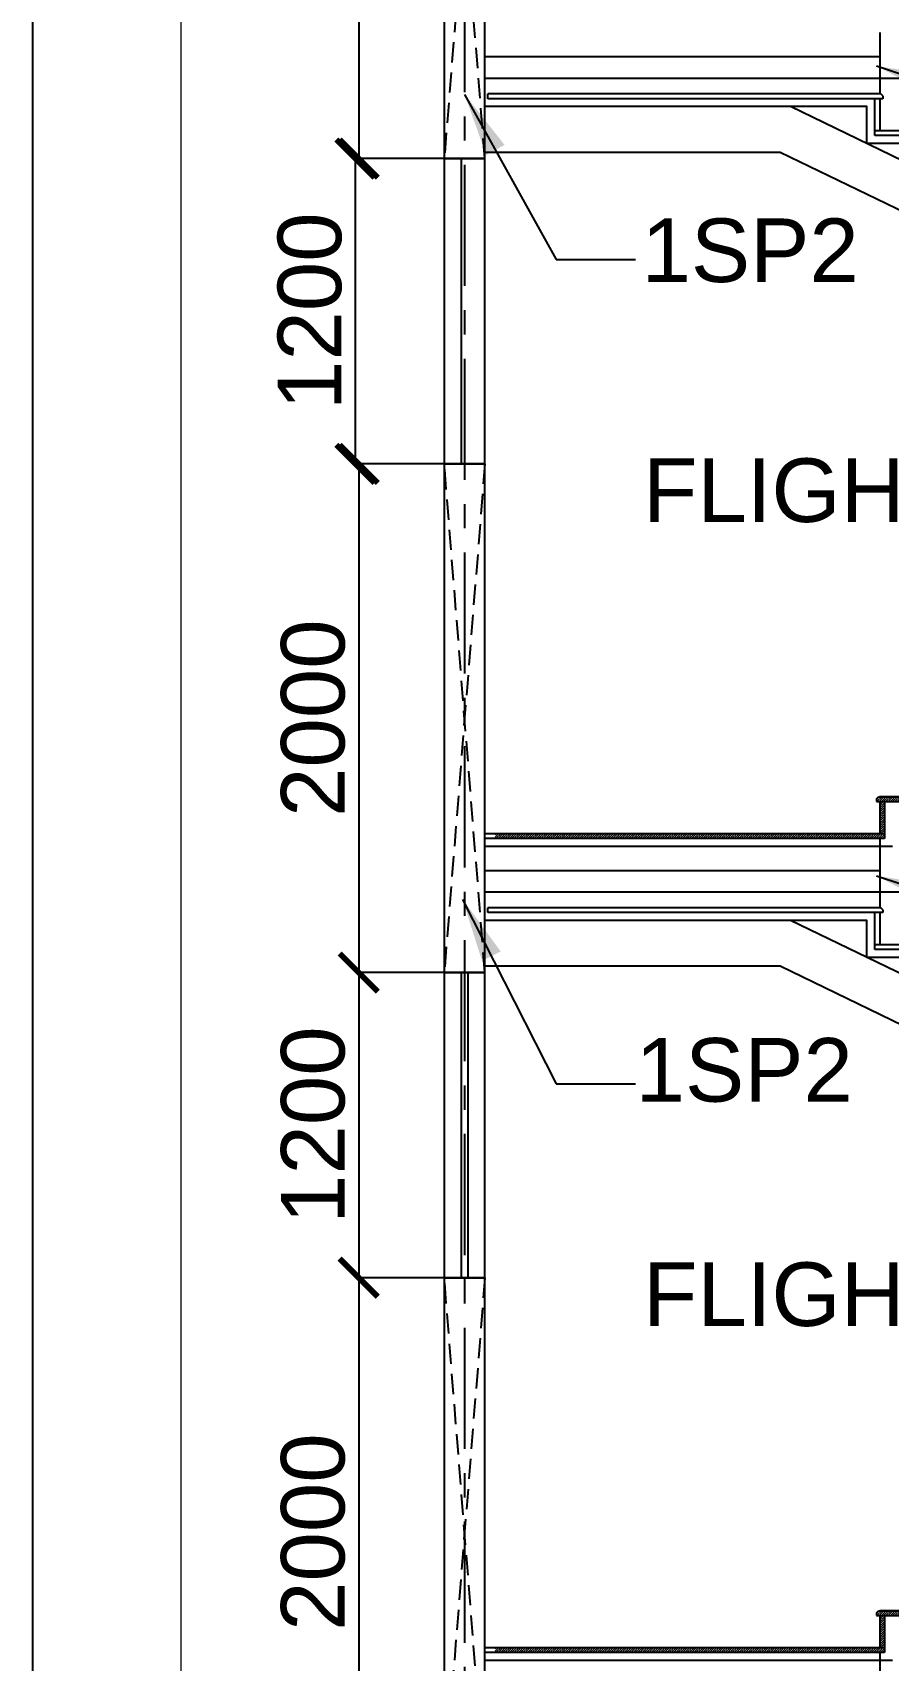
# Model space of a CAD drawing. Header units: inches. Extents: x 42351 to 118476, y -157843 to -108551.
# Drawn here: x 42351 to 45716, y -144402 to -138002 of the extents above; entities that cross this region are included whole.
import ezdxf
from ezdxf.enums import TextEntityAlignment as Align

# ---------------------------------------------------------------- set-up
doc = ezdxf.new("R2010")
doc.units = ezdxf.units.IN
doc.header["$MEASUREMENT"] = 0
for name, pattern in [('CENTER', [50.8, 31.75, -6.35, 6.35, -6.35]), ('DASHED2', [9.525, 6.35, -3.175]), ('HIDDEN2', [4.7625, 3.175, -1.5875])]:
    doc.linetypes.add(name, pattern=pattern)
for name, color, linetype in [('1', 8, 'Continuous'), ('2', 5, 'Continuous'), ('4', 4, 'Continuous'), ('AR-Column', 40, 'Continuous'), ('AR-Elevation-3', 15, 'Continuous'), ('AR-Hidden', 251, 'DASHED2'), ('AR-Staircase', 14, 'Continuous'), ('AR-Window', 9, 'Continuous'), ('ARROW', 5, 'Continuous'), ('DIM', 251, 'Continuous'), ('GRID', 8, 'CENTER'), ('STEP LINE', 6, 'Continuous')]:
    doc.layers.add(name, color=color, linetype=linetype)
for name, color, linetype, lineweight in [('HATCH', 252, 'Continuous', 9), ('JKEC COLHAT', 2, 'Continuous', 20), ('text', 4, 'Continuous', 30)]:
    doc.layers.add(name, color=color, linetype=linetype, lineweight=lineweight)
doc.styles.add('T200', font='sanss___.ttf', dxfattribs={"height": 250})
doc.styles.add('T300', font='sanss___.ttf', dxfattribs={"height": 350})
doc.dimstyles.new('T 200', dxfattribs={"dimtxt": 250, "dimasz": 150, "dimexe": 1, "dimexo": 0, "dimgap": 50, "dimtad": 1, "dimdec": 0, "dimdsep": 46, "dimtxsty": 'T200', "dimblk": 'ARCHTICK', "dimcen": 2.5, "dimdle": 1, "dimclrd": 5, "dimclre": 253, "dimclrt": 1, "dimadec": 0, "dimazin": 0, "dimtfac": 1, "dimtdec": 0, "dimtmove": 2, "dimatfit": 3, "dimfxl": 0, "dimarcsym": 0})

# ---------------------------------------------------------------- blocks, each defined once
blk = doc.blocks.new('_ARCHTICK')
at = {"color": 0, "linetype": 'ByBlock', "const_width": 0.15}
blk.add_lwpolyline([(-0.5, -0.5), (0.5, 0.5)], dxfattribs=at)
blk = doc.blocks.new('*D129')
at = {"layer": 'Defpoints', "color": 0}
for p in [(44102.3, -141697.1, 0), (43633.6, -142897.1), (44129.8, -142897.1)]:
    blk.add_point(p, dxfattribs=at)
at = {"layer": 'DIM', "color": 253, "lineweight": -2}
for p, q in [((44102.3, -141697.1), (43632.6, -141697.1)), ((44129.8, -142897.1), (43632.6, -142897.1))]:
    blk.add_line(p, q, dxfattribs=at)
at = {"layer": 'DIM', "color": 5, "lineweight": -2}
blk.add_line((43633.6, -141696.1), (43633.6, -142898.1), dxfattribs=at)
at = {"layer": 'DIM', "color": 5, "lineweight": -2, "xscale": 150, "yscale": 150, "zscale": 150}
for p, rotation in [((43633.6, -141697.1), 90), ((43633.6, -142897.1), 270)]:
    blk.add_blockref('_ARCHTICK', p, dxfattribs=dict(at, rotation=rotation))
at = {"layer": 'DIM', "color": 1, "insert": (43454.8, -142297.1), "char_height": 250, "attachment_point": 5, "rotation": 90, "style": 'T200'}
blk.add_mtext('1200', dxfattribs=at)
blk = doc.blocks.new('*D132')
at = {"layer": 'Defpoints', "color": 0}
for p in [(43969.8, -142897.1, 0), (43633.6, -144897.1), (43969.8, -144897.1, 0)]:
    blk.add_point(p, dxfattribs=at)
at = {"layer": 'DIM', "color": 253, "lineweight": -2}
for p, q in [((43969.8, -142897.1), (43632.6, -142897.1)), ((43969.8, -144897.1), (43632.6, -144897.1))]:
    blk.add_line(p, q, dxfattribs=at)
at = {"layer": 'DIM', "color": 5, "lineweight": -2}
blk.add_line((43633.6, -142896.1), (43633.6, -144898.1), dxfattribs=at)
at = {"layer": 'DIM', "color": 5, "lineweight": -2, "xscale": 150, "yscale": 150, "zscale": 150}
for p, rotation in [((43633.6, -142897.1), 90), ((43633.6, -144897.1), 270)]:
    blk.add_blockref('_ARCHTICK', p, dxfattribs=dict(at, rotation=rotation))
at = {"layer": 'DIM', "color": 1, "insert": (43454.8, -143897.1), "char_height": 250, "attachment_point": 5, "rotation": 90, "style": 'T200'}
blk.add_mtext('2000', dxfattribs=at)
blk = doc.blocks.new('*D133')
at = {"layer": 'Defpoints', "color": 0}
for p in [(43969.8, -139697.1, 0), (43633.6, -141697.1), (43969.8, -141697.1, 0)]:
    blk.add_point(p, dxfattribs=at)
at = {"layer": 'DIM', "color": 253, "lineweight": -2}
for p, q in [((43969.8, -139697.1), (43632.6, -139697.1)), ((43969.8, -141697.1), (43632.6, -141697.1))]:
    blk.add_line(p, q, dxfattribs=at)
at = {"layer": 'DIM', "color": 5, "lineweight": -2}
blk.add_line((43633.6, -139696.1), (43633.6, -141698.1), dxfattribs=at)
at = {"layer": 'DIM', "color": 5, "lineweight": -2, "xscale": 150, "yscale": 150, "zscale": 150}
for p, rotation in [((43633.6, -139697.1), 90), ((43633.6, -141697.1), 270)]:
    blk.add_blockref('_ARCHTICK', p, dxfattribs=dict(at, rotation=rotation))
at = {"layer": 'DIM', "color": 1, "insert": (43454.8, -140697.1), "char_height": 250, "attachment_point": 5, "rotation": 90, "style": 'T200'}
blk.add_mtext('2000', dxfattribs=at)
blk = doc.blocks.new('*D134')
at = {"layer": 'Defpoints', "color": 0}
for p in [(43969.8, -136497.1, 0), (43633.6, -138497.1), (43969.8, -138497.1, 0)]:
    blk.add_point(p, dxfattribs=at)
at = {"layer": 'DIM', "color": 253, "lineweight": -2}
for p, q in [((43969.8, -136497.1), (43632.6, -136497.1)), ((43969.8, -138497.1), (43632.6, -138497.1))]:
    blk.add_line(p, q, dxfattribs=at)
at = {"layer": 'DIM', "color": 5, "lineweight": -2}
blk.add_line((43633.6, -136496.1), (43633.6, -138498.1), dxfattribs=at)
at = {"layer": 'DIM', "color": 5, "lineweight": -2, "xscale": 150, "yscale": 150, "zscale": 150}
for p, rotation in [((43633.6, -136497.1), 90), ((43633.6, -138497.1), 270)]:
    blk.add_blockref('_ARCHTICK', p, dxfattribs=dict(at, rotation=rotation))
at = {"layer": 'DIM', "color": 1, "insert": (43454.8, -137497.1), "char_height": 250, "attachment_point": 5, "rotation": 90, "style": 'T200'}
blk.add_mtext('2000', dxfattribs=at)
blk = doc.blocks.new('*D144')
at = {"layer": 'Defpoints', "color": 0}
for p in [(43620.5, -138497.1), (43969.8, -138497.1, 0), (43969.8, -139697.1, 0)]:
    blk.add_point(p, dxfattribs=at)
at = {"layer": 'DIM', "color": 253, "lineweight": -2}
for p, q in [((43969.8, -138497.1), (43619.5, -138497.1)), ((43969.8, -139697.1), (43619.5, -139697.1))]:
    blk.add_line(p, q, dxfattribs=at)
at = {"layer": 'DIM', "color": 5, "lineweight": -2}
blk.add_line((43620.5, -139698.1), (43620.5, -138496.1), dxfattribs=at)
at = {"layer": 'DIM', "color": 5, "lineweight": -2, "xscale": 150, "yscale": 150, "zscale": 150}
for p, rotation in [((43620.5, -138497.1), 90), ((43620.5, -139697.1), 270)]:
    blk.add_blockref('_ARCHTICK', p, dxfattribs=dict(at, rotation=rotation))
at = {"layer": 'DIM', "color": 1, "insert": (43441.7, -139097.1), "char_height": 250, "attachment_point": 5, "rotation": 90, "style": 'T200'}
blk.add_mtext('1200', dxfattribs=at)

msp = doc.modelspace()

# ---------------------------------------------------------------- hatches: boundary and pattern name
at = {"layer": 'HATCH'}
h = msp.add_hatch(dxfattribs=at)
h.set_pattern_fill('ANSI31', color=8, scale=50, angle=180, style=0)
h.set_pattern_definition([(45, (38261.357, -140674.074), (-4.4194174, 4.4194174), [])])
h.paths.add_polyline_path([(45681.8, -141025.2), (46000.8, -141025.2), (46000.8, -141006.2), (45681.8, -141006.2)])
h.paths.add_polyline_path([(45669.8, -141014.2), (45669.8, -141025.2), (45681.8, -141025.2), (45681.8, -141006.2), (45677.8, -141006.2)])
h.paths.add_polyline_path([(46000.8, -140879.8), (45981.8, -140879.8), (45981.8, -141006.2), (46000.8, -141006.2), (46000.8, -140987.2)])
h = msp.add_hatch(dxfattribs=at)
h.set_pattern_fill('ANSI31', color=8, scale=50, angle=180, style=0)
h.set_pattern_definition([(45, (38261.357, -140674.074), (-4.4194174, 4.4194174), [])])
h.paths.add_polyline_path([(45681.8, -141151.7), (45700.8, -141151.7), (45700.8, -141025.2), (45681.8, -141025.2)])
h = msp.add_hatch(dxfattribs=at)
h.set_pattern_fill('ANSI31', color=8, scale=50, angle=180, style=0)
h.set_pattern_definition([(45, (38261.357, -140674.074), (-4.4194174, 4.4194174), [])])
h.paths.add_polyline_path([(44169.8, -141151.7), (45700.8, -141151.7), (45700.8, -141170.7), (44169.8, -141170.7)])
h = msp.add_hatch(dxfattribs=at)
h.set_pattern_fill('ANSI31', color=8, scale=50, angle=180, style=0)
h.set_pattern_definition([(45, (38261.357, -143874.074), (-4.4194174, 4.4194174), [])])
h.paths.add_polyline_path([(45681.8, -144225.2), (46000.8, -144225.2), (46000.8, -144206.2), (45681.8, -144206.2)])
h.paths.add_polyline_path([(45669.8, -144214.2), (45669.8, -144225.2), (45681.8, -144225.2), (45681.8, -144206.2), (45677.8, -144206.2)])
h.paths.add_polyline_path([(46000.8, -144079.8), (45981.8, -144079.8), (45981.8, -144206.2), (46000.8, -144206.2), (46000.8, -144187.2)])
h = msp.add_hatch(dxfattribs=at)
h.set_pattern_fill('ANSI31', color=8, scale=50, angle=180, style=0)
h.set_pattern_definition([(45, (38261.357, -143874.074), (-4.4194174, 4.4194174), [])])
h.paths.add_polyline_path([(45681.8, -144351.7), (45700.8, -144351.7), (45700.8, -144225.2), (45681.8, -144225.2)])
h = msp.add_hatch(dxfattribs=at)
h.set_pattern_fill('ANSI31', color=8, scale=50, angle=180, style=0)
h.set_pattern_definition([(45, (38261.357, -143874.074), (-4.4194174, 4.4194174), [])])
h.paths.add_polyline_path([(44169.8, -144351.7), (45700.8, -144351.7), (45700.8, -144370.7), (44169.8, -144370.7)])

# ---------------------------------------------------------------- linework, layer by layer
at = {"layer": '1', "linetype": 'HIDDEN2', "ltscale": 25}
for p, q in [((44129.8, -138497.1, 0), (43969.8, -136497.1, 0)), ((44129.8, -136497.1, 0), (43969.8, -138497.1, 0)), ((44129.8, -138181.7, 0), (44129.8, -138001.7, 0)), ((44129.8, -138472.6, 0), (44129.8, -138292.6, 0)), ((44129.8, -141697.1, 0), (43969.8, -139697.1, 0)), ((44129.8, -139697.1, 0), (43969.8, -141697.1, 0)), ((44129.8, -141381.7, 0), (44129.8, -141201.7, 0)), ((44129.8, -141672.6, 0), (44129.8, -141492.6, 0)), ((44129.8, -144897.1, 0), (43969.8, -142897.1, 0)), ((44129.8, -142897.1, 0), (43969.8, -144897.1, 0))]:
    msp.add_line(p, q, dxfattribs=at)
at = {"layer": '2', "ltscale": 0.002}
for p, q in [((45681.8, -138001.7), (45681.8, -138242.6)), ((45681.8, -138097.1), (44129.7, -138097.1, 0)), ((45681.8, -141170.7), (45681.8, -141442.6)), ((45681.8, -141297.1), (44129.7, -141297.1, 0)), ((45681.8, -144370.7), (45681.8, -144642.6))]:
    msp.add_line(p, q, dxfattribs=at)
at = {"layer": '4'}
for p, q in [((45773.1, -138181.7), (44129.8, -138181.7, 0)), ((44129.8, -138292.6, 0), (44129.8, -138181.7, 0)), ((45331.8, -138292.6), (44129.8, -138292.6, 0)), ((48431.8, -139795.6), (45331.8, -138292.6)), ((45290.4, -138472.6, 0), (44129.8, -138472.6, 0)), ((44129.8, -138497.1, 0), (44129.8, -138472.6, 0)), ((48219.2, -139892.6), (45290.4, -138472.6)), ((45731.8, -141201.7), (44129.8, -141201.7)), ((45773.1, -141381.7), (44129.8, -141381.7, 0)), ((44129.8, -141492.6, 0), (44129.8, -141381.7, 0)), ((45331.8, -141492.6), (44129.8, -141492.6, 0)), ((48431.8, -142995.6), (45331.8, -141492.6)), ((45290.4, -141672.6, 0), (44129.8, -141672.6, 0)), ((44129.8, -141697.1, 0), (44129.8, -141672.6, 0)), ((48219.2, -143092.6), (45290.4, -141672.6)), ((45731.8, -144401.7), (44129.8, -144401.7))]:
    msp.add_line(p, q, dxfattribs=at)
at = {"layer": '4', "elevation": 0}
for points in [[(43969.8, -138497.1), (44129.8, -138497.1), (44129.8, -136497.1), (43969.8, -136497.1)], [(43969.8, -141697.1), (44129.8, -141697.1), (44129.8, -139697.1), (43969.8, -139697.1)], [(43969.8, -144897.1), (44129.8, -144897.1), (44129.8, -142897.1), (43969.8, -142897.1)]]:
    msp.add_lwpolyline(points, close=True, dxfattribs=at)
at = {"layer": 'AR-Column'}
for p, q in [((43969.8, -138497.1, 0), (44129.8, -138497.1, 0)), ((44009.8, -138497.1, 0), (44129.8, -138497.1, 0)), ((43969.8, -141697.1, 0), (44129.8, -141697.1, 0)), ((44009.8, -141697.1, 0), (44129.8, -141697.1, 0))]:
    msp.add_line(p, q, dxfattribs=at)
at = {"layer": 'AR-Elevation-3', "color": 8}
for p, q in [((45685.8, -138242.6), (44141.7, -138242.6, 0)), ((44141.7, -138261.6, 0), (44141.7, -138242.6, 0)), ((45681.8, -138261.6), (44141.7, -138261.6, 0)), ((45693.8, -138261.6), (45562.6, -138261.6)), ((45662.8, -138388), (45662.8, -138261.6)), ((45681.8, -138261.6), (45681.8, -138388)), ((45693.8, -138250.6), (45685.8, -138242.6)), ((45693.8, -138250.6), (45693.8, -138261.6)), ((45985.8, -138388), (45662.8, -138388)), ((45662.8, -138407), (45662.8, -138388)), ((45981.8, -138407), (45662.8, -138407)), ((45985.8, -138388), (45681.8, -138388)), ((45681.8, -141170.7), (44141.7, -141170.7, 0)), ((45681.8, -141442.6), (44141.7, -141442.6, 0)), ((44141.7, -141461.6, 0), (44141.7, -141442.6, 0)), ((45681.8, -141461.6), (44141.7, -141461.6, 0)), ((45685.8, -141442.6), (45631.8, -141442.6)), ((45685.8, -141442.6), (45631.8, -141442.6)), ((45685.8, -141442.6), (45631.8, -141442.6)), ((45693.8, -141461.6), (45631.8, -141461.6)), ((45662.8, -141588), (45662.8, -141461.6)), ((45681.8, -141461.6), (45681.8, -141588)), ((45693.8, -141450.6), (45685.8, -141442.6)), ((45693.8, -141450.6), (45693.8, -141461.6)), ((45985.8, -141588), (45662.8, -141588)), ((45662.8, -141607), (45662.8, -141588)), ((45981.8, -141607), (45662.8, -141607)), ((45985.8, -141588), (45681.8, -141588)), ((45681.8, -144370.7), (44141.8, -144370.7, 0))]:
    msp.add_line(p, q, dxfattribs=at)
at = {"layer": 'AR-Hidden', "ltscale": 0.002}
for p, q in [((45685.8, -138242.6), (44160.7, -138242.6, 0)), ((45581.8, -141442.6), (44160.7, -141442.6, 0))]:
    msp.add_line(p, q, dxfattribs=at)
at = {"layer": 'AR-Staircase', "color": 8}
for p, q in [((45669.8, -141014.2), (45677.8, -141006.2)), ((45669.8, -141014.2), (45669.8, -141025.2)), ((45669.8, -141025.2), (46000.8, -141025.2)), ((45677.8, -141006.2), (46000.8, -141006.2)), ((45981.8, -141006.2), (45681.8, -141006.2)), ((45681.8, -141025.2), (45681.8, -141151.7)), ((45700.8, -141025.2), (45700.8, -141170.7)), ((45700.8, -141151.7), (44129.8, -141151.7, 0)), ((45700.8, -141170.7), (44129.8, -141170.7, 0)), ((45669.8, -144214.2), (45677.8, -144206.2)), ((45669.8, -144214.2), (45669.8, -144225.2)), ((45669.8, -144225.2), (46000.8, -144225.2)), ((45677.8, -144206.2), (46000.8, -144206.2)), ((45981.8, -144206.2), (45681.8, -144206.2)), ((45681.8, -144225.2), (45681.8, -144351.7)), ((45700.8, -144225.2), (45700.8, -144370.7)), ((45700.8, -144351.7), (44129.8, -144351.7, 0)), ((45700.8, -144370.7), (44129.8, -144370.7, 0))]:
    msp.add_line(p, q, dxfattribs=at)
at = {"layer": 'AR-Window', "color": 5}
for p, q in [((43969.8, -138497.1, 0), (43969.8, -138797.1, 0)), ((43969.8, -141697.1, 0), (43969.8, -141997.1, 0))]:
    msp.add_line(p, q, dxfattribs=at)
at = {"layer": 'AR-Window', "color": 5, "ltscale": 0.5, "elevation": 0}
for points in [[(43969.8, -139697.1), (44129.8, -139697.1), (44129.8, -138497.1), (43969.8, -138497.1)], [(43969.8, -142897.1), (44129.8, -142897.1), (44129.8, -141697.1), (43969.8, -141697.1)], [(44037.2, -141697.1), (44062.8, -141697.1), (44062.8, -142897.1), (44037.2, -142897.1)]]:
    msp.add_lwpolyline(points, close=True, dxfattribs=at)
msp.add_lwpolyline([(44102.8, -139697.1), (44037.2, -139697.1), (44037.2, -138497.1), (44102.8, -138497.1), (44102.8, -138497.1)], dxfattribs=at)
at = {"layer": 'Defpoints', "ltscale": 0.2}
msp.add_lwpolyline([(42351.3, -157843.2), (113517.9, -157843.2), (113517.9, -108551.5), (42351.3, -108551.5)], close=True, dxfattribs=at)
at = {"layer": 'GRID', "ltscale": 15}
msp.add_line((44049.8, -110327.8), (44049.8, -152497.1), dxfattribs=at)
at = {"layer": 'JKEC COLHAT', "ltscale": 0.2}
msp.add_lwpolyline([(42934.6, -157259.8), (112934.6, -157259.8), (112934.6, -109134.8), (42934.6, -109134.8)], close=True, dxfattribs=at)
at = {"layer": 'STEP LINE'}
for points in [[(48331.8, -139747.1), (48331.8, -139601.7), (48031.8, -139601.7), (48031.8, -139456.2), (47731.8, -139456.2), (47731.8, -139310.8), (47431.8, -139310.8), (47431.8, -139165.3), (47131.8, -139165.3), (47131.8, -139019.9), (46831.8, -139019.9), (46831.8, -138874.4), (46531.8, -138874.4), (46531.8, -138729), (46231.8, -138729), (46231.8, -138583.5), (45931.8, -138583.5), (45931.8, -138438), (45631.8, -138438), (45631.8, -138292.6), (45331.8, -138292.6)], [(48331.8, -142947.1), (48331.8, -142801.7), (48031.8, -142801.7), (48031.8, -142656.2), (47731.8, -142656.2), (47731.8, -142510.8), (47431.8, -142510.8), (47431.8, -142365.3), (47131.8, -142365.3), (47131.8, -142219.9), (46831.8, -142219.9), (46831.8, -142074.4), (46531.8, -142074.4), (46531.8, -141929), (46231.8, -141929), (46231.8, -141783.5), (45931.8, -141783.5), (45931.8, -141638), (45631.8, -141638), (45631.8, -141492.6), (45331.8, -141492.6)]]:
    msp.add_lwpolyline(points, dxfattribs=at)

# ---------------------------------------------------------------- texts
at = {"layer": 'text', "style": 'T300'}
for p in [(45599.7, -138982.6), (45576.5, -142204.8)]:
    msp.add_text('1SP2', height=250, rotation=0.00006, dxfattribs=at).set_placement(p, align=Align.RIGHT)
at = {"layer": 'text', "color": 3, "style": 'T300'}
for p in [(46304, -139925.9), (46304.1, -143086.8)]:
    msp.add_text('FLIGHT-4', height=250, rotation=0.00006, dxfattribs=at).set_placement(p, align=Align.RIGHT)

# ---------------------------------------------------------------- dimensions: what is measured, and where the dimension line sits
at = {"layer": 'DIM', "color": 2}
for base, p1, p2, picture, middle in [((43633.6, -138497.1, 0), (43969.8, -136497.1, 0), (43969.8, -138497.1, 0), '*D134', (43454.8, -137497.1, 0)), ((43620.5, -138497.1), (43969.8, -139697.1, 0), (43969.8, -138497.1, 0), '*D144', (43441.7, -139097.1)), ((43633.6, -141697.1, 0), (43969.8, -139697.1, 0), (43969.8, -141697.1, 0), '*D133', (43454.8, -140697.1, 0)), ((43633.6, -142897.1), (44102.3, -141697.1, 0), (44129.8, -142897.1), '*D129', (43454.8, -142297.1)), ((43633.6, -144897.1, 0), (43969.8, -142897.1, 0), (43969.8, -144897.1, 0), '*D132', (43454.8, -143897.1, 0))]:
    dim = msp.add_linear_dim(base=base, p1=p1, p2=p2, angle=90, dimstyle='T 200', override={"dimrnd": 5, "dimarcsym": 2}, dxfattribs=at)
    dim.commit()
    dim.dimension.update_dxf_attribs({"geometry": picture, "text_midpoint": middle})

# ---------------------------------------------------------------- leaders
at = {"layer": 'ARROW'}
for points in [[(45669.8, -138133.1), (46259.4, -138328.8), (46475.4, -138328.8)], [(44049.8, -138244.6), (44410, -138894.3), (44722.2, -138894.3)], [(45669.8, -141316.9), (46259.4, -141512.6), (46475.4, -141512.6)], [(44042, -141409.8), (44410, -142135.1), (44722.2, -142135.1)]]:
    msp.add_leader(points, dimstyle='T 200', override={"dimasz": 250, "dimtad": 0, "dimrnd": 5, "dimfxl": 5000, "dimarcsym": 2}, dxfattribs=at)

doc.saveas('drawing.dxf')
